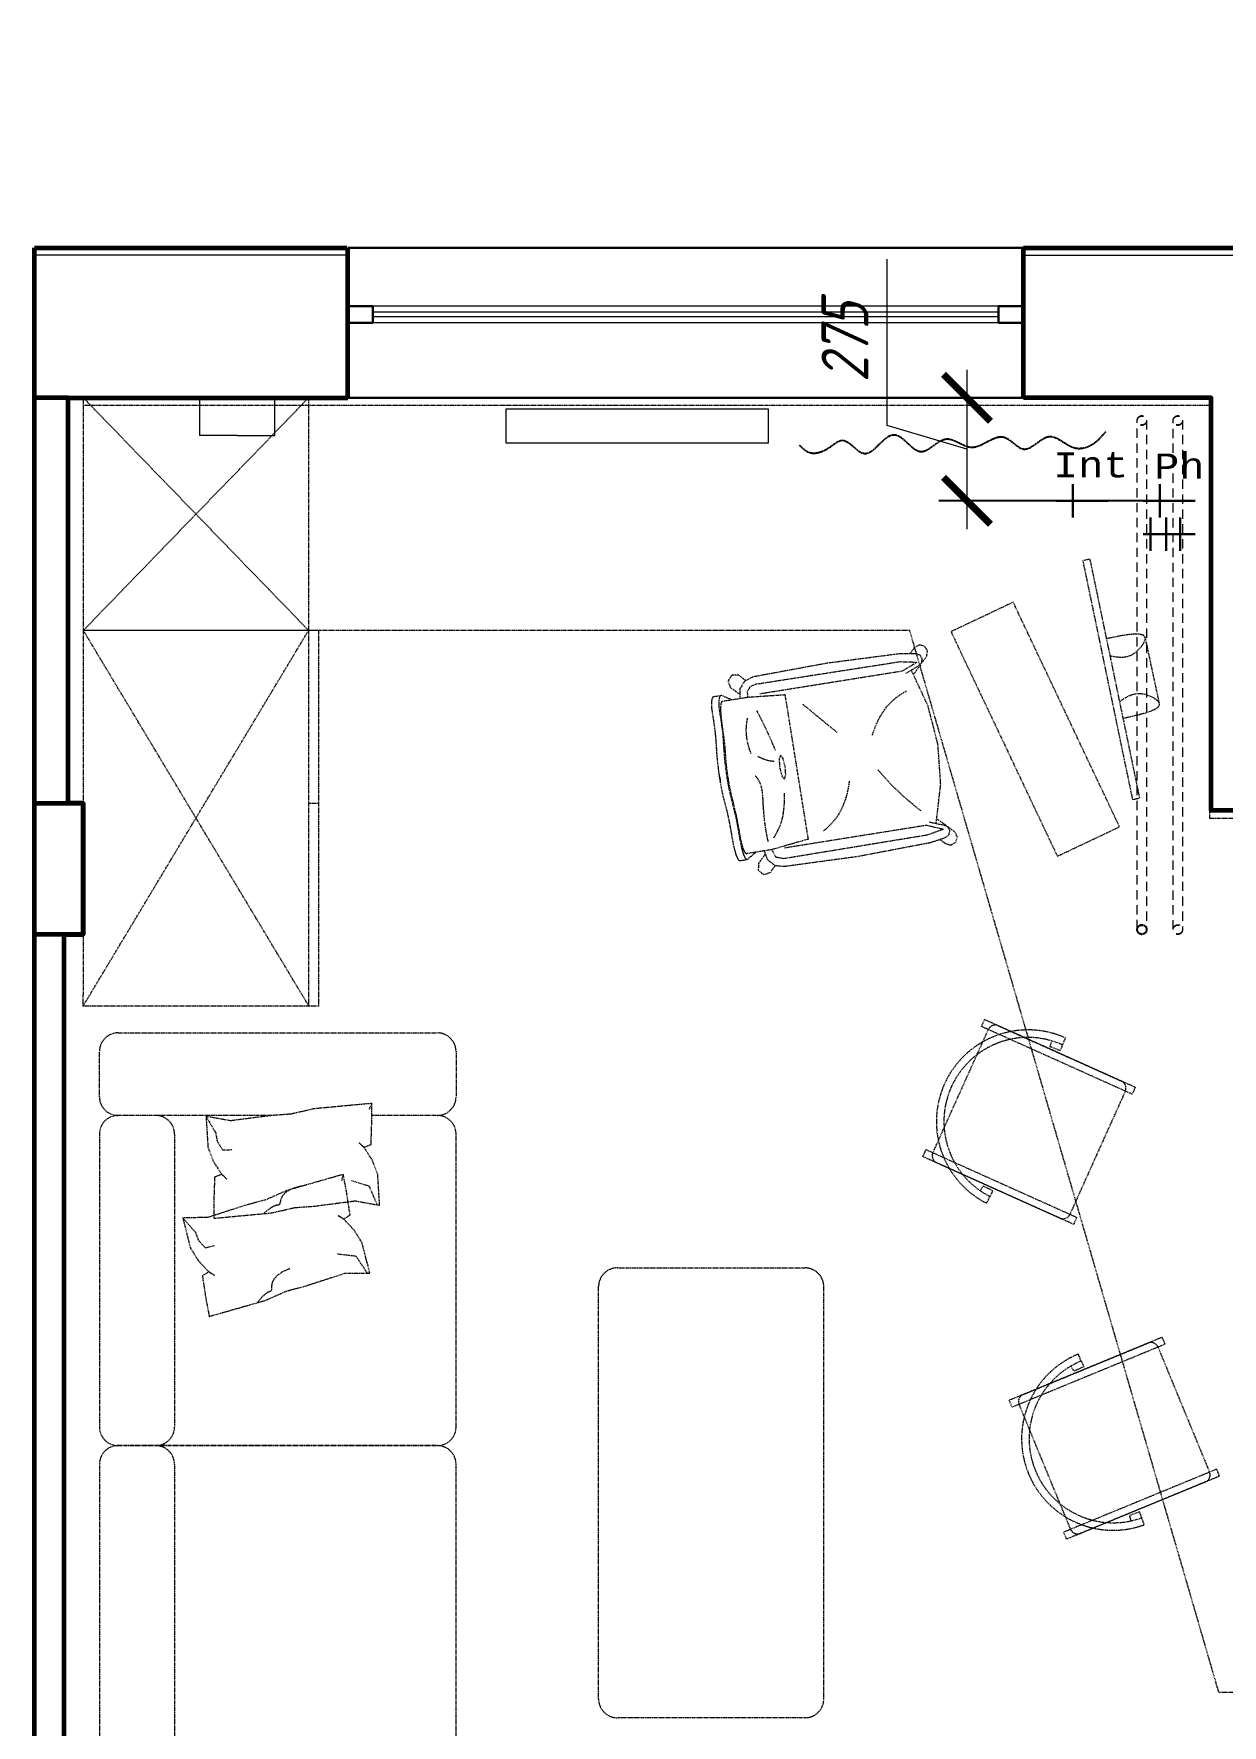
# Model space of a CAD drawing. Header units: millimetres. Extents: x 653176 to 972033, y 753746 to 925850.
# Drawn here: x 792311 to 795476, y 802221 to 806728 of the extents above; entities that cross this region are included whole.
import ezdxf

# ---------------------------------------------------------------- set-up
doc = ezdxf.new("R2010")
doc.units = ezdxf.units.MM
doc.header["$LTSCALE"] = 10
doc.linetypes.add('HIDDEN', pattern=[0.375, 0.25, -0.125])
doc.linetypes.add('Воздушная', pattern=[3.96875, 2.38125, -1.5875])
doc.layers.get('0').update_dxf_attribs({"color": 65, "lineweight": 25})
for name, color, linetype, lineweight in [('A-FLOR-OVHD', 8, 'Воздушная', 18), ('electro', 242, 'Continuous', 30), ('wall', 95, 'Continuous', 60), ('мебель_Ном_пера__1_Pen_No__1', 7, 'Continuous', 13), ('проем', 252, 'Continuous', 13), ('размh150', 7, 'Continuous', 9), ('Текст', 132, 'Continuous', 25)]:
    doc.layers.add(name, color=color, linetype=linetype, lineweight=lineweight)
doc.layers.add('Mebel', color=7, linetype='Continuous')
doc.layers.add('Мебель', color=7, linetype='Continuous')
doc.styles.add('acd-studio', font='cour.ttf')
doc.styles.add('ГОСТ тип А', font='gost_a.shx', dxfattribs={"oblique": 15, "height": 125})
doc.dimstyles.new('ГОСТ тип А', dxfattribs={"dimtxt": 125, "dimasz": 125, "dimexe": 75, "dimexo": 75, "dimgap": 50, "dimtad": 1, "dimdec": 0, "dimrnd": 5, "dimtxsty": 'ГОСТ тип А', "dimblk": 'ARCHTICK', "dimcen": 50, "dimdle": 75, "dimadec": 0, "dimazin": 0, "dimtfac": 1, "dimtdec": 0, "dimtmove": 1, "dimatfit": 2, "dimfxl": 1, "dimlwd": 9, "dimarcsym": 0})

# ---------------------------------------------------------------- blocks, each defined once
blk = doc.blocks.new('_ARCHTICK')
at = {"color": 0, "linetype": 'ByBlock', "ltscale": 50, "const_width": 0.15}
blk.add_lwpolyline([(-0.5, -0.5), (0.5, 0.5)], dxfattribs=at)
blk = doc.blocks.new('*D893')
at = {"layer": 'Defpoints', "color": 0, "lineweight": 90, "transparency": 16777216}
for p in [(795446.9, 805758.3), (794796.3, 805483.6), (795448.8, 805483.6)]:
    blk.add_point(p, dxfattribs=at)
at = {"layer": 'размh150', "color": 0, "lineweight": 9, "transparency": 16777216}
for p, q in [((794583.8, 805684.7), (794583.8, 806127.7)), ((794796.3, 805833.3), (794796.3, 805408.6)), ((794796.3, 805621), (794583.8, 805684.7))]:
    blk.add_line(p, q, dxfattribs=at)
at = {"layer": 'размh150', "color": 0, "lineweight": -2, "transparency": 16777216}
for p, q in [((795371.9, 805758.3), (794721.3, 805758.3)), ((795373.8, 805483.6), (794721.3, 805483.6))]:
    blk.add_line(p, q, dxfattribs=at)
at = {"layer": 'размh150', "color": 0, "lineweight": 9, "transparency": 16777216, "xscale": 125, "yscale": 125, "zscale": 125}
for p, rotation in [((794796.3, 805758.3), 90), ((794796.3, 805483.6), 270)]:
    blk.add_blockref('_ARCHTICK', p, dxfattribs=dict(at, rotation=rotation))
at = {"layer": 'размh150', "color": 0, "transparency": 16777216, "insert": (794471.3, 805906.2), "char_height": 125, "attachment_point": 5, "rotation": 90, "style": 'ГОСТ тип А'}
blk.add_mtext('275', dxfattribs=at)

msp = doc.modelspace()

# ---------------------------------------------------------------- linework, layer by layer
at = {"layer": 'A-FLOR-OVHD'}
for points in [[(795249.9, 804342.9), (795249.9, 805699)], [(795249.9, 804341.9), (795249.9, 805698)], [(795274.8, 805699), (795274.8, 804341.8)], [(795274.8, 805698), (795274.8, 804340.8)], [(795345.5, 804342.3), (795345.5, 805699.1)], [(795345.5, 804341.3), (795345.5, 805698.1)], [(795370.4, 805699.1), (795370.4, 804342.4)], [(795370.4, 805698.1), (795370.4, 804341.4)]]:
    msp.add_lwpolyline(points, dxfattribs=at)
for centre in [(795262.3, 805698.3), (795262.3, 805697.3), (795358, 805698.3), (795358, 805697.3), (795358, 804341.6), (795358, 804340.6)]:
    msp.add_circle(centre, 12.5, dxfattribs=at)
at = {"layer": 'electro', "color": 7}
for points in [[(795077.9, 805527.9), (795077.9, 805439)], [(795310.1, 805528), (795310.1, 805439.1)], [(795172.1, 805483.5), (795033.5, 805483.5)], [(795404.3, 805483.5), (795265.7, 805483.5)], [(795285.2, 805439.1), (795285.2, 805350.3)], [(795327.2, 805439.1), (795327.2, 805350.3)], [(795364.6, 805350.3), (795364.6, 805439.1)], [(795404.3, 805394.7), (795265.7, 805394.7)]]:
    msp.add_lwpolyline(points, dxfattribs=at)
at = {"layer": 'Mebel', "linetype": 'ByBlock'}
for q in [(792391.9, 803472.7), (792391.9, 801927.7)]:
    msp.add_line((792391.9, 803367.7), q, dxfattribs=at)
at = {"layer": 'wall'}
for p, q in [((793146.9, 805758.3), (793146.9, 806158.3)), ((794946.9, 805758.2), (794946.9, 806158.3)), ((792402.9, 805758.3), (792312.9, 805758.3))]:
    msp.add_line(p, q, dxfattribs=at)
for points in [[(795741.9, 798693.3), (795741.9, 798443.3), (792312.9, 798443.3), (792312.9, 806158.3)], [(792312.9, 806158.3), (793144.9, 806158.3)], [(794946.9, 806158.3), (795556.9, 806158.3)], [(792391.9, 801068.3), (792391.9, 804328.3), (792441.9, 804328.3), (792441.9, 804678.3), (792401.9, 804678.3), (792401.9, 805758.3), (793146.9, 805758.3)], [(796466.9, 804658.3), (795446.9, 804658.3), (795446.9, 805758.3), (794946.9, 805758.3)], [(792312.9, 804678.3), (792441.9, 804678.3), (792441.9, 804328.3), (792312.9, 804328.3)]]:
    msp.add_lwpolyline(points, dxfattribs=at)
at = {"layer": 'Мебель', "color": 5, "linetype": 'HIDDEN', "lineweight": 5}
for p, q in [((794668.1, 805099.7), (794655.7, 805091.7)), ((794682.6, 805096.8), (794668.1, 805099.7)), ((794691.2, 805084.7), (794682.6, 805096.8)), ((795270.7, 805119.1), (795308.3, 804943.4)), ((794422.8, 805050.7), (794227.8, 805014.7)), ((794619.4, 805054.6), (794232.5, 804994.3)), ((794619.5, 805076.3), (794422.8, 805050.7)), ((794662.5, 805053), (794618.9, 805054.4)), ((794659.5, 805076.2), (794619.5, 805076.3)), ((794662.5, 805053), (794623.4, 805029.6)), ((794655.7, 805091.7), (794645.3, 805077.4)), ((794671.6, 805072.5), (794659.6, 805076.5)), ((794663.9, 805041.4), (794675.5, 805050.9)), ((794677.3, 805062.4), (794671.6, 805072.5)), ((794688, 805068.2), (794675.5, 805050.9)), ((794675.5, 805050.9), (794677.3, 805062.4)), ((794689.1, 805070), (794691.2, 805084.7)), ((794170.1, 805018.8), (794159.7, 805003.5)), ((794188.5, 805019), (794170.1, 805018.8)), ((794188.5, 805019), (794206.7, 805005.4)), ((794226.6, 805014.4), (794204.4, 805003.3)), ((794623.4, 805029.6), (794244.9, 804969)), ((794663.8, 805041.7), (794632.4, 805023)), ((794692.6, 804937.2), (794647.8, 805033.3)), ((794672.3, 805046.4), (794654.4, 805021.6)), ((794118.4, 804957.4), (794119, 804958.8)), ((794119, 804958.8), (794119.7, 804960.1)), ((794119.7, 804960.1), (794120.7, 804961.1)), ((794120.7, 804961.1), (794121.8, 804961.9)), ((794121.8, 804961.9), (794123.1, 804962.4)), ((794123.1, 804962.4), (794142.3, 804965.5)), ((794137, 804957.3), (794137.4, 804958.9)), ((794137.4, 804958.9), (794137.8, 804960.4)), ((794137.8, 804960.4), (794138.4, 804961.8)), ((794138.4, 804961.8), (794139.1, 804963.1)), ((794139.1, 804963.1), (794140, 804964.1)), ((794140, 804964.1), (794141, 804965)), ((794141, 804965), (794142.3, 804965.5)), ((794142.3, 804965.5), (794169.9, 804953.9)), ((794145.6, 804949.9), (794211.9, 804960.5)), ((794159.7, 805003.5), (794166.2, 804986.2)), ((794189.4, 804969.1), (794166.2, 804986.2)), ((794191.2, 804982.2), (794191.1, 804957.2)), ((794204.4, 805003.3), (794191.2, 804982.2)), ((794218.8, 804988.3), (794211, 804975.5)), ((794211, 804975.5), (794211.9, 804960.5)), ((794212.2, 804960.6), (794312.2, 804967.4)), ((794232.5, 804994.3), (794218.8, 804988.3)), ((794373.9, 804582.1), (794312.2, 804967.4)), ((794602.2, 804954.5), (794609.1, 804960.1)), ((794609.1, 804960.1), (794615.8, 804965)), ((794615.8, 804965), (794621.9, 804969.1)), ((794621.9, 804969.1), (794627.3, 804972.5)), ((794627.3, 804972.5), (794631.4, 804975)), ((794631.4, 804975), (794634.2, 804976.6)), ((794634.2, 804976.6), (794635.2, 804977.1)), ((794116.5, 804943.5), (794116.8, 804948.1)), ((794116.6, 804938.8), (794116.5, 804943.5)), ((794116.8, 804934.2), (794116.6, 804938.8)), ((794116.8, 804948.1), (794117.4, 804952.7)), ((794117.2, 804929.6), (794116.8, 804934.2)), ((794117.8, 804925), (794117.2, 804929.6)), ((794117.4, 804952.7), (794117.7, 804954.3)), ((794117.7, 804954.3), (794118, 804955.8)), ((794118.5, 804920.3), (794117.8, 804925)), ((794118, 804955.8), (794118.4, 804957.4)), ((794119.2, 804915.7), (794118.5, 804920.3)), ((794120.3, 804908.5), (794119.2, 804915.7)), ((794135.9, 804946.6), (794136.2, 804951.2)), ((794136, 804942), (794135.9, 804946.6)), ((794136.2, 804937.3), (794136, 804942)), ((794136.2, 804951.2), (794136.8, 804955.8)), ((794136.6, 804932.7), (794136.2, 804937.3)), ((794137.2, 804928.1), (794136.6, 804932.7)), ((794136.8, 804955.8), (794137, 804957.3)), ((794137.9, 804923.5), (794137.2, 804928.1)), ((794138.6, 804918.8), (794137.9, 804923.5)), ((794139.7, 804911.6), (794138.6, 804918.8)), ((794141, 804931.9), (794141.1, 804935.3)), ((794141, 804928.4), (794141, 804931.9)), ((794141, 804925), (794141, 804928.4)), ((794141.1, 804921.5), (794141, 804925)), ((794141.1, 804935.3), (794141.3, 804938.8)), ((794141.2, 804918.1), (794141.1, 804921.5)), ((794141.4, 804914.6), (794141.2, 804918.1)), ((794141.3, 804938.8), (794141.4, 804940.1)), ((794141.4, 804940.1), (794141.5, 804941.3)), ((794141.7, 804911.2), (794141.4, 804914.6)), ((794141.5, 804941.3), (794141.6, 804942.6)), ((794141.6, 804942.6), (794141.9, 804943.9)), ((794141.9, 804943.9), (794142.2, 804945.1)), ((794142.2, 804945.1), (794142.6, 804946.3)), ((794142.6, 804946.3), (794143.1, 804947.4)), ((794143.1, 804947.4), (794143.7, 804948.5)), ((794143.7, 804948.5), (794143.8, 804948.7)), ((794143.8, 804948.7), (794144, 804948.9)), ((794144, 804948.9), (794144.1, 804949)), ((794144.1, 804949), (794144.2, 804949.2)), ((794144.2, 804949.2), (794144.4, 804949.3)), ((794144.4, 804949.3), (794144.5, 804949.5)), ((794144.5, 804949.5), (794144.7, 804949.6)), ((794144.7, 804949.6), (794144.9, 804949.7)), ((794236.1, 804924.6), (794236.9, 804923.1)), ((794236.9, 804923.1), (794239.2, 804918.8)), ((794239.2, 804918.8), (794242.7, 804912.1)), ((794358.2, 804942.2), (794449.7, 804867.1)), ((794562.7, 804904.4), (794571.5, 804919.3)), ((794571.5, 804919.3), (794582.4, 804934.3)), ((794582.4, 804934.3), (794595.3, 804948.4)), ((794595.3, 804948.4), (794602.2, 804954.5)), ((794719.1, 804834.4), (794692.6, 804937.2)), ((794121.5, 804901.2), (794120.3, 804908.5)), ((794122.6, 804893.9), (794121.5, 804901.2)), ((794123.7, 804886.6), (794122.6, 804893.9)), ((794124.7, 804879.3), (794123.7, 804886.6)), ((794125.7, 804872), (794124.7, 804879.3)), ((794126.5, 804864.7), (794125.7, 804872)), ((794140.9, 804904.3), (794139.7, 804911.6)), ((794142, 804897), (794140.9, 804904.3)), ((794142.4, 804903.3), (794141.7, 804911.2)), ((794143.1, 804889.7), (794142, 804897)), ((794143.4, 804895.4), (794142.4, 804903.3)), ((794144.1, 804882.4), (794143.1, 804889.7)), ((794144.4, 804887.5), (794143.4, 804895.4)), ((794145.1, 804875.1), (794144.1, 804882.4)), ((794145.6, 804879.7), (794144.4, 804887.5)), ((794145.9, 804867.8), (794145.1, 804875.1)), ((794146.7, 804871.8), (794145.6, 804879.7)), ((794147.9, 804864), (794146.7, 804871.8)), ((794207.8, 804878), (794207.6, 804872)), ((794207.6, 804872), (794208.2, 804860.3)), ((794208.2, 804883.9), (794207.8, 804878)), ((794208.7, 804889.3), (794208.2, 804883.9)), ((794209.4, 804894.2), (794208.7, 804889.3)), ((794210, 804898.3), (794209.4, 804894.2)), ((794210.6, 804901.5), (794210, 804898.3)), ((794211, 804903.5), (794210.6, 804901.5)), ((794211.1, 804904.2), (794211, 804903.5)), ((794242.7, 804912.1), (794247.2, 804903.3)), ((794247.2, 804903.3), (794252.4, 804892.9)), ((794252.4, 804892.9), (794258.1, 804881.3)), ((794258.1, 804881.3), (794264, 804868.8)), ((794264, 804868.8), (794270, 804855.8)), ((794547.1, 804867.9), (794550.7, 804877.8)), ((794550.7, 804877.8), (794555.8, 804890.2)), ((794555.8, 804890.2), (794562.7, 804904.4)), ((794127.2, 804857.4), (794126.5, 804864.7)), ((794127.6, 804852.3), (794127.2, 804857.4)), ((794128, 804847.2), (794127.6, 804852.3)), ((794128.4, 804842.1), (794128, 804847.2)), ((794128.7, 804837.1), (794128.4, 804842.1)), ((794129, 804832), (794128.7, 804837.1)), ((794129.3, 804826.9), (794129, 804832)), ((794129.7, 804821.8), (794129.3, 804826.9)), ((794146.6, 804860.5), (794145.9, 804867.8)), ((794147, 804855.4), (794146.6, 804860.5)), ((794147.4, 804850.3), (794147, 804855.4)), ((794147.8, 804845.2), (794147.4, 804850.3)), ((794148.1, 804840.2), (794147.8, 804845.2)), ((794149, 804856.1), (794147.9, 804864)), ((794148.4, 804835.1), (794148.1, 804840.2)), ((794148.7, 804830), (794148.4, 804835.1)), ((794149.1, 804824.9), (794148.7, 804830)), ((794150, 804848.2), (794149, 804856.1)), ((794149.4, 804819.8), (794149.1, 804824.9)), ((794150.9, 804840.1), (794150, 804848.2)), ((794151.7, 804832), (794150.9, 804840.1)), ((794152.3, 804823.8), (794151.7, 804832)), ((794152.9, 804815.7), (794152.3, 804823.8)), ((794208.2, 804860.3), (794209.6, 804849.1)), ((794209.6, 804849.1), (794211.7, 804838.8)), ((794211.7, 804838.8), (794214.1, 804829.6)), ((794214.1, 804829.6), (794216.5, 804821.8)), ((794270, 804855.8), (794273, 804849)), ((794273, 804849), (794275.9, 804842.3)), ((794275.9, 804842.3), (794278.5, 804836.1)), ((794278.5, 804836.1), (794280.9, 804830.5)), ((794280.9, 804830.5), (794282.9, 804825.8)), ((794282.9, 804825.8), (794284.4, 804822.1)), ((794544.5, 804858.9), (794545.1, 804861.3)), ((794545.1, 804861.3), (794547.1, 804867.9)), ((794726.4, 804728.5), (794719.1, 804834.4)), ((794130, 804816.7), (794129.7, 804821.8)), ((794131.3, 804800.4), (794130, 804816.7)), ((794132.9, 804784), (794131.3, 804800.4)), ((794134.8, 804767.7), (794132.9, 804784)), ((794150.7, 804803.5), (794149.4, 804819.8)), ((794152.3, 804787.1), (794150.7, 804803.5)), ((794154.2, 804770.8), (794152.3, 804787.1)), ((794153.5, 804807.5), (794152.9, 804815.7)), ((794154.1, 804799.4), (794153.5, 804807.5)), ((794154.7, 804791.2), (794154.1, 804799.4)), ((794155.5, 804783.1), (794154.7, 804791.2)), ((794156.6, 804771.9), (794155.5, 804783.1)), ((794216.5, 804821.8), (794218.6, 804815.9)), ((794218.6, 804815.9), (794220.1, 804812.1)), ((794220.1, 804812.1), (794220.7, 804810.7)), ((794239.3, 804802.8), (794239.9, 804802.5)), ((794239.9, 804802.5), (794241.6, 804801.5)), ((794241.6, 804801.5), (794244.3, 804800.2)), ((794244.3, 804800.2), (794247.8, 804798.5)), ((794247.8, 804798.5), (794251.9, 804796.7)), ((794251.9, 804796.7), (794256.6, 804795)), ((794256.6, 804795), (794261.8, 804793.3)), ((794261.8, 804793.3), (794267.2, 804792)), ((794267.2, 804792), (794270, 804791.4)), ((794270, 804791.4), (794272.8, 804791)), ((794272.8, 804791), (794275.4, 804790.7)), ((794275.4, 804790.7), (794277.8, 804790.4)), ((794277.8, 804790.4), (794279.8, 804790.3)), ((794279.8, 804790.3), (794281.3, 804790.2)), ((794281.3, 804790.2), (794282.3, 804790.1)), ((794282.3, 804790.1), (794282.7, 804790.1)), ((794284.4, 804822.1), (794285.3, 804819.8)), ((794285.3, 804819.8), (794285.7, 804819)), ((794299.7, 804805.9), (794296, 804795.7)), ((794296, 804795.7), (794297.4, 804772.8)), ((794306.5, 804797.4), (794299.7, 804805.9)), ((794312.3, 804775.2), (794306.5, 804797.4)), ((794137, 804751.5), (794134.8, 804767.7)), ((794139.6, 804735.3), (794137, 804751.5)), ((794137.7, 804747.2), (794139.3, 804737)), ((794142.6, 804719.2), (794139.6, 804735.3)), ((794156.4, 804754.6), (794154.2, 804770.8)), ((794159, 804738.4), (794156.4, 804754.6)), ((794158, 804760.8), (794156.6, 804771.9)), ((794159.6, 804749.7), (794158, 804760.8)), ((794162, 804722.3), (794159, 804738.4)), ((794161, 804740.9), (794159.5, 804750.3)), ((794161.4, 804738.6), (794159.6, 804749.7)), ((794163.3, 804727.6), (794161.4, 804738.6)), ((794232.7, 804750.2), (794232.5, 804750.4)), ((794233.1, 804749.7), (794232.7, 804750.2)), ((794233.8, 804749), (794233.1, 804749.7)), ((794234.7, 804748.1), (794233.8, 804749)), ((794235.7, 804746.9), (794234.7, 804748.1)), ((794236.9, 804745.6), (794235.7, 804746.9)), ((794238, 804744.2), (794236.9, 804745.6)), ((794239.2, 804742.7), (794238, 804744.2)), ((794243.5, 804735.9), (794239.2, 804742.7)), ((794246.7, 804728.7), (794243.5, 804735.9)), ((794297.4, 804772.8), (794303.2, 804750.5)), ((794303.2, 804750.5), (794309.9, 804742)), ((794309.9, 804742), (794313.7, 804752.2)), ((794313.7, 804752.2), (794312.3, 804775.2)), ((794482.3, 804734.2), (794481.5, 804727.4)), ((794482.5, 804736.6), (794482.3, 804734.2)), ((794560.3, 804765.4), (794559.1, 804766.9)), ((794563.8, 804761.4), (794560.3, 804765.4)), ((794569.2, 804755.2), (794563.8, 804761.4)), ((794576.4, 804747.3), (794569.2, 804755.2)), ((794584.9, 804738), (794576.4, 804747.3)), ((794594.7, 804727.8), (794584.9, 804738)), ((794145.9, 804703.1), (794142.6, 804719.2)), ((794149.5, 804687.1), (794145.9, 804703.1)), ((794165.3, 804706.2), (794162, 804722.3)), ((794165.5, 804716.6), (794163.3, 804727.6)), ((794168.9, 804690.2), (794165.3, 804706.2)), ((794167.8, 804705.6), (794165.5, 804716.6)), ((794170.3, 804694.6), (794167.8, 804705.6)), ((794170.6, 804683.5), (794168.9, 804690.2)), ((794172.1, 804686.8), (794170.3, 804694.6)), ((794249.1, 804721.2), (794246.7, 804728.7)), ((794250.7, 804713.3), (794249.1, 804721.2)), ((794251.9, 804705.3), (794250.7, 804713.3)), ((794252.6, 804697), (794251.9, 804705.3)), ((794253.1, 804688.8), (794252.6, 804697)), ((794253.5, 804680.5), (794253.1, 804688.8)), ((794310.3, 804684.5), (794310.4, 804689)), ((794310.5, 804704.4), (794310.4, 804705)), ((794310.4, 804689), (794310.5, 804693.3)), ((794310.5, 804702.8), (794310.5, 804704.4)), ((794310.5, 804700.3), (794310.5, 804702.8)), ((794310.5, 804697.1), (794310.5, 804700.3)), ((794310.5, 804693.3), (794310.5, 804697.1)), ((794472.6, 804688.6), (794466.6, 804672.3)), ((794476.9, 804703.8), (794472.6, 804688.6)), ((794479.8, 804716.9), (794476.9, 804703.8)), ((794481.5, 804727.4), (794479.8, 804716.9)), ((794605.3, 804717), (794594.7, 804727.8)), ((794616.5, 804706.2), (794605.3, 804717)), ((794626.8, 804696.7), (794616.5, 804706.2)), ((794637, 804687.7), (794626.8, 804696.7)), ((794714.2, 804623.1), (794726.4, 804728.5)), ((794151.2, 804680.4), (794149.5, 804687.1)), ((794152.9, 804673.6), (794151.2, 804680.4)), ((794154.7, 804666.9), (794152.9, 804673.6)), ((794156.4, 804660.2), (794154.7, 804666.9)), ((794158.2, 804653.5), (794156.4, 804660.2)), ((794159.8, 804646.7), (794158.2, 804653.5)), ((794161.4, 804640), (794159.8, 804646.7)), ((794172.3, 804676.7), (794170.6, 804683.5)), ((794174.1, 804678.9), (794172.1, 804686.8)), ((794174.1, 804670), (794172.3, 804676.7)), ((794176, 804671.1), (794174.1, 804678.9)), ((794175.8, 804663.3), (794174.1, 804670)), ((794177.5, 804656.6), (794175.8, 804663.3)), ((794177.9, 804663.3), (794176, 804671.1)), ((794179.2, 804649.8), (794177.5, 804656.6)), ((794179.8, 804655.4), (794177.9, 804663.3)), ((794180.8, 804643.1), (794179.2, 804649.8)), ((794181.7, 804647.6), (794179.8, 804655.4)), ((794182.3, 804636.3), (794180.8, 804643.1)), ((794183.4, 804639.7), (794181.7, 804647.6)), ((794254, 804670.8), (794253.5, 804680.5)), ((794254.7, 804661.1), (794254, 804670.8)), ((794255.5, 804651.4), (794254.7, 804661.1)), ((794256.3, 804641.7), (794255.5, 804651.4)), ((794305.1, 804639.1), (794306.5, 804645.8)), ((794306.5, 804645.8), (794307.6, 804652.5)), ((794307.6, 804652.5), (794308.5, 804659.3)), ((794308.5, 804659.3), (794309.2, 804666.1)), ((794309.2, 804666.1), (794309.8, 804672.9)), ((794309.8, 804672.9), (794310.1, 804679.8)), ((794310.1, 804679.8), (794310.3, 804684.5)), ((794458.7, 804655.6), (794448.4, 804639.4)), ((794466.6, 804672.3), (794458.7, 804655.6)), ((794646.7, 804679.5), (794637, 804687.7)), ((794655.5, 804672.2), (794646.7, 804679.5)), ((794663, 804666.1), (794655.5, 804672.2)), ((794668.8, 804661.5), (794663, 804666.1)), ((794672.6, 804658.6), (794668.8, 804661.5)), ((794673.9, 804657.5), (794672.6, 804658.6)), ((794162.9, 804633.2), (794161.4, 804640)), ((794164.7, 804623.8), (794162.9, 804633.2)), ((794166.5, 804614.3), (794164.7, 804623.8)), ((794168.1, 804604.8), (794166.5, 804614.3)), ((794169.7, 804595.3), (794168.1, 804604.8)), ((794184.1, 804626.9), (794182.3, 804636.3)), ((794185, 804631.8), (794183.4, 804639.7)), ((794185.9, 804617.4), (794184.1, 804626.9)), ((794186.1, 804625.9), (794185, 804631.8)), ((794187.5, 804607.9), (794185.9, 804617.4)), ((794187.2, 804620), (794186.1, 804625.9)), ((794188.2, 804614.2), (794187.2, 804620)), ((794189.1, 804598.4), (794187.5, 804607.9)), ((794189.3, 804608.3), (794188.2, 804614.2)), ((794190.7, 804588.9), (794189.1, 804598.4)), ((794190.3, 804602.4), (794189.3, 804608.3)), ((794191.3, 804596.6), (794190.3, 804602.4)), ((794257.4, 804632.1), (794256.3, 804641.7)), ((794258.6, 804622.4), (794257.4, 804632.1)), ((794259.9, 804612.8), (794258.6, 804622.4)), ((794261.5, 804603.2), (794259.9, 804612.8)), ((794262.4, 804598), (794261.5, 804603.2)), ((794263.4, 804593.1), (794262.4, 804598)), ((794288.9, 804597.8), (794292, 804603.8)), ((794292, 804603.8), (794295.3, 804610.7)), ((794295.3, 804610.7), (794298.5, 804618.1)), ((794298.5, 804618.1), (794301.4, 804625.9)), ((794301.4, 804625.9), (794303.4, 804632.5)), ((794303.4, 804632.5), (794305.1, 804639.1)), ((794689.2, 804619), (794310.6, 804558.4)), ((794415.2, 804604.7), (794414.3, 804604)), ((794417.6, 804606.7), (794415.2, 804604.7)), ((794421.3, 804609.9), (794417.6, 804606.7)), ((794425.9, 804614.2), (794421.3, 804609.9)), ((794431.2, 804619.4), (794425.9, 804614.2)), ((794437, 804625.5), (794431.2, 804619.4)), ((794442.8, 804632.1), (794437, 804625.5)), ((794448.4, 804639.4), (794442.8, 804632.1)), ((794689.2, 804619), (794733.6, 804609)), ((794692.6, 804594.1), (794733.6, 804609)), ((794695.7, 804628.1), (794731.3, 804620.2)), ((794740.9, 804618.3), (794716.7, 804635.9)), ((794745.3, 804615.1), (794731.3, 804620.5)), ((794764.2, 804601.3), (794745.3, 804615.1)), ((794750.6, 804604.8), (794745.3, 804615.1)), ((794748.3, 804593.4), (794750.6, 804604.8)), ((794770.7, 804587.9), (794764.2, 804601.2)), ((794171.3, 804585.8), (794169.7, 804595.3)), ((794173, 804576.4), (794171.3, 804585.8)), ((794174.9, 804566.9), (794173, 804576.4)), ((794177, 804557.5), (794174.9, 804566.9)), ((794177.3, 804556), (794177, 804557.5)), ((794177.7, 804554.4), (794177.3, 804556)), ((794178.1, 804552.8), (794177.7, 804554.4)), ((794192.4, 804579.5), (794190.7, 804588.9)), ((794192.4, 804590.7), (794191.3, 804596.6)), ((794193.5, 804584.8), (794192.4, 804590.7)), ((794194.3, 804570), (794192.4, 804579.5)), ((794194.4, 804579.9), (794193.5, 804584.8)), ((794196.4, 804560.6), (794194.3, 804570)), ((794195.5, 804575.1), (794194.4, 804579.9)), ((794196.6, 804570.2), (794195.5, 804575.1)), ((794196.7, 804559.1), (794196.4, 804560.6)), ((794197.9, 804565.4), (794196.6, 804570.2)), ((794197.1, 804557.5), (794196.7, 804559.1)), ((794197.5, 804555.9), (794197.1, 804557.5)), ((794197.9, 804554.4), (794197.5, 804555.9)), ((794199.3, 804560.7), (794197.9, 804565.4)), ((794198.3, 804552.8), (794197.9, 804554.4)), ((794201, 804556), (794199.3, 804560.7)), ((794202.9, 804551.4), (794201, 804556)), ((794276.6, 804554.1), (794209.9, 804543.5)), ((794264.3, 804588.4), (794263.4, 804593.1)), ((794265.2, 804584.2), (794264.3, 804588.4)), ((794265.9, 804580.7), (794265.2, 804584.2)), ((794266.5, 804578), (794265.9, 804580.7)), ((794266.9, 804576.3), (794266.5, 804578)), ((794267, 804575.7), (794266.9, 804576.3)), ((794373.9, 804582.1), (794276.6, 804554.1)), ((794276.6, 804554.1), (794286.2, 804535.3)), ((794281.7, 804585.7), (794282.3, 804586.5)), ((794282.3, 804586.5), (794283.8, 804589)), ((794283.8, 804589), (794286, 804592.8)), ((794286, 804592.8), (794288.9, 804597.8)), ((794306.8, 804530.6), (794693.1, 804594.1)), ((794505.2, 804536.4), (794700.1, 804573.5)), ((794700.1, 804573.5), (794738, 804586.1)), ((794739.2, 804570.1), (794725, 804580.4)), ((794738.2, 804585.8), (794748.3, 804593.4)), ((794739.2, 804570.1), (794753.5, 804566.5)), ((794753.5, 804566.5), (794766.4, 804573.7)), ((794766.4, 804573.7), (794770.7, 804587.9)), ((794178.5, 804551.3), (794178.1, 804552.8)), ((794178.9, 804549.7), (794178.5, 804551.3)), ((794179.4, 804548.1), (794178.9, 804549.7)), ((794179.8, 804546.6), (794179.4, 804548.1)), ((794180.3, 804545), (794179.8, 804546.6)), ((794180.6, 804544), (794180.3, 804545)), ((794180.9, 804542.9), (794180.6, 804544)), ((794181.2, 804541.9), (794180.9, 804542.9)), ((794181.6, 804540.9), (794181.2, 804541.9)), ((794181.9, 804539.8), (794181.6, 804540.9)), ((794182.3, 804538.8), (794181.9, 804539.8)), ((794182.6, 804537.7), (794182.3, 804538.8)), ((794183, 804536.7), (794182.6, 804537.7)), ((794183.8, 804534.5), (794183, 804536.7)), ((794184.7, 804532.3), (794183.8, 804534.5)), ((794185.6, 804530.2), (794184.7, 804532.3)), ((794186.5, 804528.3), (794185.6, 804530.2)), ((794187.6, 804526.7), (794186.5, 804528.3)), ((794188.7, 804525.5), (794187.6, 804526.7)), ((794189.9, 804524.8), (794188.7, 804525.5)), ((794191.1, 804524.7), (794189.9, 804524.8)), ((794191.1, 804524.7), (794210.5, 804527.8)), ((794198.8, 804551.2), (794198.3, 804552.8)), ((794199.2, 804549.7), (794198.8, 804551.2)), ((794199.6, 804548.1), (794199.2, 804549.7)), ((794200, 804547.1), (794199.6, 804548.1)), ((794200.3, 804546), (794200, 804547.1)), ((794200.6, 804545), (794200.3, 804546)), ((794201, 804544), (794200.6, 804545)), ((794201.3, 804542.9), (794201, 804544)), ((794201.7, 804541.9), (794201.3, 804542.9)), ((794202, 804540.9), (794201.7, 804541.9)), ((794202.4, 804539.8), (794202, 804540.9)), ((794203.3, 804537.2), (794202.4, 804539.8)), ((794205.1, 804547), (794202.9, 804551.4)), ((794204.3, 804534.7), (794203.3, 804537.2)), ((794205.4, 804532.3), (794204.3, 804534.7)), ((794205.4, 804546.4), (794205.1, 804547)), ((794205.7, 804545.9), (794205.4, 804546.4)), ((794206.6, 804530.3), (794205.4, 804532.3)), ((794206.1, 804545.3), (794205.7, 804545.9)), ((794206.4, 804544.8), (794206.1, 804545.3)), ((794206.9, 804544.4), (794206.4, 804544.8)), ((794207.9, 804528.8), (794206.6, 804530.3)), ((794207.3, 804544), (794206.9, 804544.4)), ((794207.8, 804543.7), (794207.3, 804544)), ((794208.4, 804543.5), (794207.8, 804543.7)), ((794209.2, 804527.9), (794207.9, 804528.8)), ((794208.6, 804543.4), (794208.4, 804543.5)), ((794208.8, 804543.4), (794208.6, 804543.4)), ((794209, 804543.4), (794208.8, 804543.4)), ((794209.2, 804543.4), (794209, 804543.4)), ((794209.4, 804543.4), (794209.2, 804543.4)), ((794210.7, 804527.9), (794209.2, 804527.9)), ((794209.6, 804543.4), (794209.4, 804543.4)), ((794209.7, 804543.4), (794209.6, 804543.4)), ((794209.9, 804543.5), (794209.7, 804543.4)), ((794212.3, 804528.8), (794210.7, 804527.9)), ((794234.7, 804547.4), (794212.3, 804528.8)), ((794216.8, 804532.2), (794216.6, 804532.1)), ((794241.2, 804517.5), (794240.4, 804499)), ((794258, 804541), (794241.2, 804517.5)), ((794256, 804550.8), (794264.8, 804527.7)), ((794264.8, 804527.7), (794284.2, 804512.6)), ((794272.6, 804493.3), (794285.7, 804512)), ((794284.2, 804512.6), (794308.6, 804509.7)), ((794286.2, 804535.3), (794306.8, 804530.6)), ((794308.6, 804509.7), (794505.2, 804536.4)), ((794240.4, 804499), (794255.1, 804487.8)), ((794255.1, 804487.8), (794272.6, 804493.3)), ((792535.5, 804065.8), (793385.5, 804065.8)), ((794705.4, 803746), (794853.2, 804074.7)), ((794879.7, 804084.8), (795208.1, 803937.1)), ((792485.5, 803895.8), (792485.5, 804015.8)), ((793435.5, 804015.8), (793435.5, 803895.8)), ((793211, 803877.7), (793203.5, 803861.6)), ((795218.1, 803910.6), (795070.3, 803582)), ((792944.9, 803845.6), (792535.5, 803845.8)), ((792769.6, 803843.2), (792795.4, 803798.9)), ((793385.5, 803845.8), (793211.2, 803845.8)), ((792485.5, 803795.8), (792485.5, 803015.8)), ((792685.5, 803795.8), (792685.5, 803015.8)), ((792795.4, 803798.9), (792799.4, 803776.6)), ((793435.5, 803015.8), (793435.5, 803795.8)), ((792799.4, 803776.6), (792813.6, 803753.7)), ((792813.6, 803753.7), (792840.1, 803754.8)), ((795043.9, 803571.9), (794715.5, 803719.6)), ((793135, 803688.5), (793130.5, 803671.3)), ((793204.6, 803656.8), (793156.9, 803671.7)), ((793225.6, 803607.5), (793204.6, 803656.8)), ((792707.5, 803573.1), (792741.1, 803534.3)), ((792741.1, 803534.3), (792749.1, 803513.2)), ((792749.1, 803513.2), (792767.3, 803493.3)), ((792767.3, 803493.3), (792793.1, 803499.3)), ((793169.5, 803470.2), (793119.8, 803476.1)), ((793199.1, 803425.6), (793169.5, 803470.2)), ((793865.1, 803439.5), (794365, 803439.5)), ((793815.1, 802290.6), (793815.1, 803389.5)), ((794415, 802290.6), (794415, 803389.5)), ((794946.1, 803102), (795279, 803239.2)), ((795305.1, 803228.3), (795442.4, 802895.1)), ((795072.5, 802742.7), (794935.2, 803075.9)), ((792535.5, 802965.8), (793385.5, 802965.8)), ((792535.5, 802965.8), (792635.5, 802965.8)), ((792635.5, 802965.8), (792535.5, 802965.8)), ((792685.5, 802915.8), (792685.5, 802065.8)), ((795431.5, 802869), (795098.6, 802731.8)), ((794365, 802240.6), (793865.1, 802240.6))]:
    msp.add_line(p, q, dxfattribs=at)
for points in [[(793042.7, 805138.3), (792442.8, 805758.3)], [(792442.8, 805138.3), (793042.7, 805758.3)], [(795124.4, 805328.2), (795104.8, 805324.2), (795237.1, 804687.8), (795256.7, 804691.8), (795124.4, 805328.2)], [(793042.8, 804138.3), (792442.8, 805138.3)], [(792442.8, 804138.3), (793042.6, 805138.3)], [(793042.7, 805138.3), (793042.7, 804138.3)], [(793042.7, 804678.3), (793069.9, 804678.3)], [(794835, 804082.9), (794843.2, 804101.2)], [(795236.3, 803902.4), (794835, 804082.9)], [(795244.5, 803920.7), (794843.2, 804101.2)], [(795050.7, 804033.9), (795044.6, 804018.4), (795018.1, 804028.8), (795022, 804044.5)], [(795050.7, 804033.9), (795058.9, 804052.1)], [(795244.5, 803920.7), (795236.3, 803902.4)], [(794679, 803736), (794687.2, 803754.3)], [(795088.5, 803573.8), (794687.2, 803754.3)], [(795080.3, 803555.5), (794679, 803736)], [(793205.6, 803425.7), (793185.5, 803505.3), (793164.3, 803540), (793136, 803569.8), (793120.5, 803579.5), (793136, 803569.8), (793153.3, 803580.4), (793143.5, 803644.3), (793135, 803688.5), (793071.5, 803670.6), (792984.8, 803645.6), (792928.5, 803620.8)], [(794857.8, 803629.8), (794865.3, 803644.7), (794839.9, 803657.6), (794831.5, 803645.4)], [(792928.5, 803620.8), (792879.4, 803607.8), (792773.4, 803573.5), (792707.5, 803573.1)], [(794848.7, 803612), (794857.8, 803629.8)], [(792707.5, 803573.1), (792727.5, 803493.5), (792748.8, 803458.8), (792777.1, 803429), (792792.5, 803419.3), (792777.1, 803429), (792759.7, 803418.4), (792769.5, 803354.5), (792778.1, 803310.3), (792841.6, 803328.2), (792928.3, 803353.2), (792984.5, 803378)], [(795088.5, 803573.8), (795080.3, 803555.5)], [(792984.5, 803378), (793033.7, 803391), (793139.6, 803425.3), (793205.6, 803425.7)], [(795316, 803254.4), (794909.1, 803086.7)], [(795316, 803254.4), (795323.6, 803235.9)], [(795323.6, 803235.9), (794916.7, 803068.2)], [(795100.6, 803191.4), (795092.9, 803209.8)], [(795100.6, 803191.4), (795107.6, 803176.2), (795081.9, 803164.2), (795073.1, 803177.8)], [(794916.7, 803068.2), (794909.1, 803086.7)], [(795460.9, 802902.7), (795054, 802735.1)], [(795460.9, 802902.7), (795468.5, 802884.2)], [(795468.5, 802884.2), (795061.7, 802716.6)], [(795261.7, 802773.5), (795256, 802789.2), (795229.2, 802779.6), (795232.3, 802765.2)], [(795268.4, 802754.7), (795261.7, 802773.5)], [(795061.7, 802716.6), (795054, 802735.1)]]:
    msp.add_lwpolyline(points, dxfattribs=at)
for points in [[(792442.8, 805758.3), (793042.7, 805758.3), (793042.7, 805138.3), (792442.8, 805138.3)], [(795442.1, 804638.3), (795717.1, 804638.3), (795717.1, 804288.3), (796067.1, 804288.3), (796067.1, 802307.9), (795467.3, 802307.9), (794643.9, 805138.3), (792442.8, 805138.3), (792442.8, 805738.3), (795442.1, 805738.3)], [(794919.5, 805213.5), (794753.8, 805135.1), (795037.1, 804536.6), (795202.7, 804615)], [(792441.8, 804138.3), (793070, 804138.3), (793069.8, 805138.3), (792442.6, 805138.3)], [(792769.6, 803843.2), (792774.6, 803761.2), (792789, 803723.2), (792811.4, 803688.7), (792824.8, 803676.3), (792811.4, 803688.7), (792792.4, 803681.4), (792790.2, 803616.9), (792790.5, 803571.8), (792856.2, 803577.8), (792946, 803586.3), (793005.9, 803600.3), (793056.6, 803603.9), (793167, 803618.2), (793231.9, 803606.4), (793226.9, 803688.3), (793212.4, 803726.4), (793190.1, 803760.9), (793176.7, 803773.2), (793190.1, 803760.9), (793209.1, 803768.1), (793211.2, 803832.6), (793211, 803877.7), (793145.3, 803871.8), (793055.5, 803863.2), (792995.6, 803849.2), (792944.9, 803845.6), (792834.4, 803831.4)]]:
    msp.add_lwpolyline(points, close=True, dxfattribs=at)
msp.add_lwpolyline([(793385.5, 802965.8), (792535.5, 802965.8, 0.414214), (792485.5, 802915.8), (792485.5, 802065.8, 0.414214), (792535.5, 802015.8), (793385.5, 802015.8, 0.414214), (793435.5, 802065.8), (793435.5, 802915.8, 0.414214)], format="xyb", close=True, dxfattribs=at)
at = {"layer": 'Мебель', "color": 7, "linetype": 'HIDDEN'}
for centre in [(795262.3, 804341.6), (795262.3, 804340.6)]:
    msp.add_circle(centre, 12.5, dxfattribs=at)
at = {"layer": 'Мебель', "color": 5, "linetype": 'HIDDEN', "lineweight": 5}
for centre, radius, start, end in [((792535.5, 804015.8), 50, 90, 180), ((793385.5, 804015.8), 50, 0, 90), ((794958.9, 803829.6), 244, 65.7864, 243.1576), ((794871.5, 804066.5), 20, 65.787, 155.787), ((794958.9, 803829.6), 224, 65.7864, 243.1576), ((795199.9, 803918.8), 20, 335.787, 65.787), ((792535.5, 803895.8), 50, 180, 270), ((793385.5, 803895.8), 50, 270, 0), ((792535.5, 803795.8), 50, 90, 180), ((792635.5, 803795.8), 50, 0, 90), ((793385.5, 803795.8), 50, 0, 90), ((794723.7, 803737.8), 20, 155.787, 245.787), ((795052.1, 803590.2), 20, 245.787, 335.787), ((793865.1, 803389.5), 50, 90, 180), ((794365, 803389.5), 50, 0, 90), ((795185.9, 802984.3), 244, 112.3965, 289.7677), ((795286.6, 803220.7), 20, 22.3971, 112.3971), ((795185.9, 802984.3), 224, 112.3965, 289.7677), ((794953.7, 803083.5), 20, 112.3971, 202.3971), ((792535.5, 803015.8), 50, 180, 270), ((792635.5, 803015.8), 50, 270, 0), ((793385.5, 803015.8), 50, 270, 0), ((792635.5, 802915.8), 50, 0, 90), ((795423.9, 802887.5), 20, 292.3971, 22.3971), ((795091, 802750.3), 20, 202.3971, 292.3971), ((793865.1, 802290.6), 50, 180, 270), ((794365, 802290.6), 50, 270, 0)]:
    msp.add_arc(centre, radius, start, end, dxfattribs=at)
at = {"layer": 'Мебель', "color": 7, "linetype": 'HIDDEN', "ltscale": 0.5}
msp.add_spline([(794349.8, 805632.1), (794375.2, 805613.2), (794433.1, 805628.2), (794463.9, 805645.1), (794522.1, 805610.2), (794602, 805660.1), (794673.6, 805615.2), (794740.2, 805648.5), (794808.4, 805626.8), (794895, 805653.5), (794948.2, 805621.8), (795014.8, 805655.1), (795083.1, 805625.1), (795123, 805630.1), (795166.3, 805668.4)], degree=3, dxfattribs=at)
at = {"layer": 'Мебель', "color": 5, "linetype": 'HIDDEN', "lineweight": 5}
for points, knots in [([(795177.9, 805070.7), (795197.4, 805067.4), (795235.5, 805060.9), (795300.8, 805142.8), (795222.1, 805127.6), (795168.4, 805116.3)], [0, 0, 0, 0, 57.554487, 112.073573, 216.594636, 216.594636, 216.594636, 216.594636]), ([(795203.8, 804949.5), (795220.3, 804960.5), (795252.4, 804982), (795345.5, 804933.9), (795267.4, 804915.7), (795213.8, 804904)], [0, 0, 0, 0, 57.554487, 112.073573, 216.594636, 216.594636, 216.594636, 216.594636]), ([(793024.6, 803657.2), (792969.5, 803647.6), (792967.8, 803587.2), (792958.3, 803617.2), (792923.2, 803584.1)], [0, 0, 0, 0, 0.0438516, 0.100601, 0.100601, 0.100601, 0.100601]), ([(792992.4, 803437.4), (792940, 803417.8), (792949.6, 803358.2), (792934.7, 803385.8), (792906.3, 803346.9)], [0, 0, 0, 0, 0.0438516, 0.100601, 0.100601, 0.100601, 0.100601])]:
    msp.add_open_spline(points, degree=3, knots=knots, dxfattribs=at)
at = {"layer": 'мебель_Ном_пера__1_Pen_No__1', "linetype": 'Continuous'}
for p, q in [((794880.3, 806002.8), (793213.5, 806002.8)), ((794880.3, 805958.3), (793146.9, 805958.3)), ((794880.3, 805986.9), (793213.5, 805986.9)), ((794880.3, 805974.2), (793213.5, 805974.2))]:
    msp.add_line(p, q, dxfattribs=at)
at = {"layer": 'проем'}
msp.add_line((793146.9, 806138.3), (792310.9, 806138.3), dxfattribs=at)
at = {"layer": 'проем', "lineweight": 30}
for p, q in [((793146.9, 806158.3), (794946.9, 806158.3)), ((793146.9, 805758.3), (794946.9, 805758.3))]:
    msp.add_line(p, q, dxfattribs=at)
at = {"layer": 'проем'}
for points in [[(794946.9, 806138.3), (795574.9, 806138.3), (795574.9, 806728.3), (796486.9, 806728.3)], [(792852.9, 805658.3), (792752.9, 805658.3), (792752.9, 805758.3)], [(792852.9, 805658.3), (792952.9, 805658.3), (792952.9, 805758.3)]]:
    msp.add_lwpolyline(points, dxfattribs=at)
at = {"layer": 'проем', "lineweight": 30}
for points in [[(793146.9, 805958.3), (793146.9, 806002.8), (793213.5, 806002.8), (793213.5, 805958.3)], [(794880.3, 805958.3), (794880.3, 806002.8), (794946.9, 806002.8), (794946.9, 805958.3)]]:
    msp.add_lwpolyline(points, close=True, dxfattribs=at)
at = {"layer": 'проем'}
msp.add_lwpolyline([(794267.9, 805638.7), (794267.9, 805728.3), (793567.9, 805728.3), (793567.9, 805638.7)], close=True, dxfattribs=at)

# ---------------------------------------------------------------- texts
at = {"layer": 'Текст', "color": 7, "ltscale": 150, "char_height": 66.67, "attachment_point": 4, "style": 'acd-studio'}
for s, insert in [('Int', (795026, 805579.2)), ('Ph', (795295.2, 805576.5))]:
    msp.add_mtext(s, dxfattribs=dict(at, insert=insert))

# ---------------------------------------------------------------- dimensions: what is measured, and where the dimension line sits
at = {"layer": 'размh150'}
dim = msp.add_linear_dim(base=(794796.3, 805483.6), p1=(795446.9, 805758.3), p2=(795448.8, 805483.6), angle=90, dimstyle='ГОСТ тип А', dxfattribs=at)
dim.commit()
dim.dimension.update_dxf_attribs({"geometry": '*D893', "text_midpoint": (794471.3, 805734.7)})

doc.saveas('drawing.dxf')
